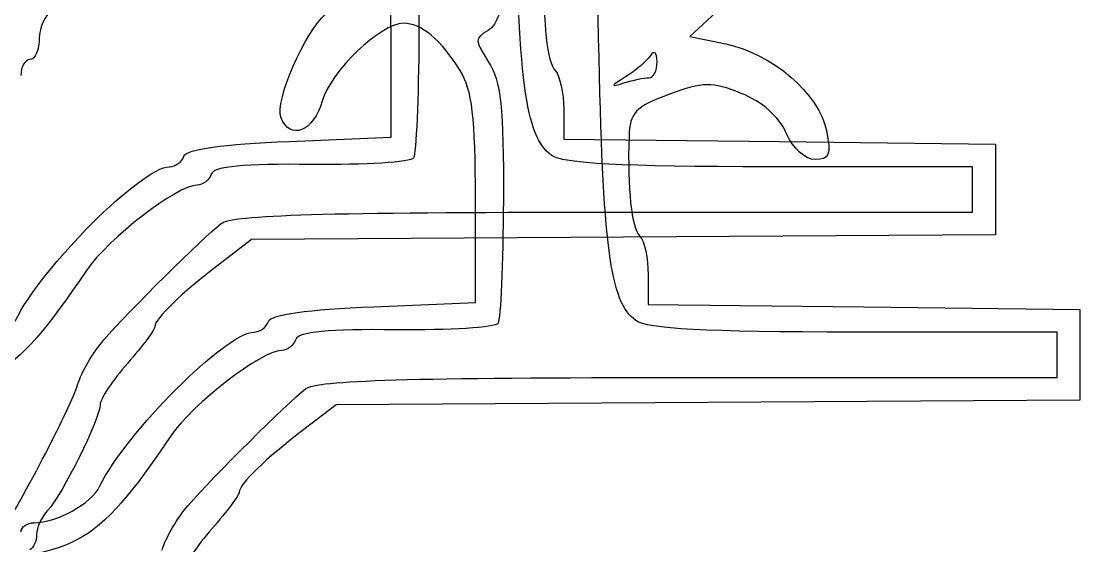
# Model space of a CAD drawing. Extents: x 0.12 to 3.39, y 0.54 to 2.4.
# Drawn here: x 0.7004 to 1.0887, y 1.6296 to 1.8221 of the extents above; entities that cross this region are included whole.
import ezdxf

# ---------------------------------------------------------------- set-up
doc = ezdxf.new("R2010")
doc.units = 0
doc.layers.get('0').update_dxf_attribs({"linetype": 'CONTINUOUS'})

msp = doc.modelspace()

# ---------------------------------------------------------------- linework, layer by layer
at = {"color": 7}
for p, q in [((0.955113, 1.825283), (0.94564, 1.816499)), ((0.83601, 1.779554), (0.83601, 1.817576)), ((0.94564, 1.816499), (0.958813, 1.813767)), ((0.930592, 1.801351), (0.930592, 1.801351)), ((0.899344, 1.789758), (0.899344, 1.778818)), ((0.798696, 1.778016), (0.83601, 1.779554)), ((0.899344, 1.778818), (0.978511, 1.777925)), ((0.978511, 1.777925), (1.057677, 1.777032)), ((1.057677, 1.777032), (1.057677, 1.760365)), ((1.049343, 1.768698), (0.97498, 1.768698)), ((1.049343, 1.760364), (1.049343, 1.768698)), ((1.049343, 1.752031), (1.049343, 1.760364)), ((1.057677, 1.760365), (1.057677, 1.743698)), ((0.866986, 1.718874), (0.866986, 1.756896)), ((0.914203, 1.752031), (1.049343, 1.752031)), ((1.057677, 1.743698), (0.921276, 1.742827)), ((0.784874, 1.741956), (0.773061, 1.732946)), ((0.921276, 1.742827), (0.784874, 1.741956)), ((0.93032, 1.729078), (0.93032, 1.718138)), ((0.829672, 1.717336), (0.866986, 1.718874)), ((0.93032, 1.718138), (1.009487, 1.717245)), ((1.009487, 1.717245), (1.088653, 1.716352)), ((1.088653, 1.716352), (1.088653, 1.699685)), ((1.080319, 1.708018), (1.005957, 1.708018)), ((1.080319, 1.699684), (1.080319, 1.708018)), ((1.080319, 1.691351), (1.080319, 1.699684)), ((1.088653, 1.699685), (1.088653, 1.683018)), ((0.945179, 1.691351), (1.080319, 1.691351)), ((0.952252, 1.682147), (0.81585, 1.681276)), ((1.088653, 1.683018), (0.952252, 1.682147)), ((0.81585, 1.681276), (0.804037, 1.672266))]:
    msp.add_line(p, q, dxfattribs=at)
for points in [[(0.912159, 1.815871), (0.911369, 1.85594), (0.909883, 1.889565), (0.908855, 1.890593)], [(0.894797, 1.772953), (0.885302, 1.779896), (0.882697, 1.799719), (0.881183, 1.876551)], [(0.840839, 1.867759), (0.845389, 1.860815), (0.846413, 1.85119), (0.846243, 1.816978)], [(0.83601, 1.817576), (0.83601, 1.847372), (0.834798, 1.857557), (0.83041, 1.864648)], [(0.871775, 1.851526), (0.878851, 1.845653), (0.878724, 1.822655), (0.871594, 1.818665)], [(0.89234, 1.840479), (0.891699, 1.821277), (0.893234, 1.807021), (0.896284, 1.803865)], [(0.717242, 1.832721), (0.711012, 1.827479), (0.706986, 1.820937), (0.706986, 1.816055)], [(0.795666, 1.786651), (0.793316, 1.792774), (0.804368, 1.818362), (0.812153, 1.824823)], [(0.840516, 1.821343), (0.832218, 1.821332), (0.813654, 1.803512), (0.810794, 1.792815)], [(0.861386, 1.803968), (0.85431, 1.815403), (0.847163, 1.821353), (0.840516, 1.821343)], [(0.871594, 1.818665), (0.866645, 1.815895), (0.866664, 1.814942), (0.871815, 1.807079)], [(0.706986, 1.816055), (0.706986, 1.811634), (0.705486, 1.808018), (0.703653, 1.808018)], [(0.846243, 1.816978), (0.846127, 1.79376), (0.845245, 1.77349), (0.844282, 1.771931)], [(0.925773, 1.712273), (0.916279, 1.719216), (0.913674, 1.739039), (0.912159, 1.815871)], [(0.958813, 1.813767), (0.975923, 1.810218), (0.992989, 1.795509), (0.995695, 1.781976)], [(0.933602, 1.807184), (0.933568, 1.810738), (0.932594, 1.811604), (0.931102, 1.809399)], [(0.703653, 1.808018), (0.70182, 1.808018), (0.700274, 1.805393), (0.700218, 1.802184)], [(0.871815, 1.807079), (0.876365, 1.800135), (0.87739, 1.79051), (0.877219, 1.756298)], [(0.931102, 1.809399), (0.929755, 1.807409), (0.925653, 1.803921), (0.921986, 1.801648)], [(0.930592, 1.801351), (0.932276, 1.801351), (0.93363, 1.803976), (0.933602, 1.807184)], [(0.866986, 1.756896), (0.866986, 1.786692), (0.865774, 1.796877), (0.861386, 1.803968)], [(0.896284, 1.803865), (0.897967, 1.802123), (0.899344, 1.795775), (0.899344, 1.789758)], [(0.921986, 1.801648), (0.9164, 1.798184), (0.91631, 1.797825), (0.921425, 1.799433)], [(0.921425, 1.799433), (0.924783, 1.800488), (0.928908, 1.801351), (0.930592, 1.801351)], [(0.964466, 1.795632), (0.953609, 1.799962), (0.950641, 1.799915), (0.937947, 1.795211)], [(0.937947, 1.795211), (0.925573, 1.790624), (0.923608, 1.788555), (0.923316, 1.779799)], [(0.980986, 1.781053), (0.978299, 1.787125), (0.972117, 1.79258), (0.964466, 1.795632)], [(0.810794, 1.792815), (0.807837, 1.78176), (0.798935, 1.778133), (0.795666, 1.786651)], [(0.923316, 1.779799), (0.922675, 1.760597), (0.92421, 1.746341), (0.92726, 1.743185)], [(0.991551, 1.771351), (0.987833, 1.771351), (0.983533, 1.7753), (0.980986, 1.781053)], [(0.995695, 1.781976), (0.997482, 1.773044), (0.996821, 1.771351), (0.991551, 1.771351)], [(0.760085, 1.772588), (0.760928, 1.775117), (0.774447, 1.777017), (0.798696, 1.778016)], [(0.754789, 1.768698), (0.756988, 1.768698), (0.759371, 1.770448), (0.760085, 1.772588)], [(0.844282, 1.771931), (0.843318, 1.770373), (0.826534, 1.769294), (0.806982, 1.769533)], [(0.97498, 1.768698), (0.91992, 1.768698), (0.899107, 1.769802), (0.894797, 1.772953)], [(0.69817, 1.712026), (0.707605, 1.731633), (0.744635, 1.768698), (0.754789, 1.768698)], [(0.806982, 1.769533), (0.782121, 1.769836), (0.771035, 1.768774), (0.77011, 1.765999)], [(0.77011, 1.765999), (0.769382, 1.763816), (0.767038, 1.762004), (0.764899, 1.76197)], [(0.764899, 1.76197), (0.757469, 1.761855), (0.73231, 1.742421), (0.724291, 1.730605)], [(0.877219, 1.756298), (0.877103, 1.73308), (0.876221, 1.71281), (0.875258, 1.711251)], [(0.773717, 1.747864), (0.777792, 1.751041), (0.811163, 1.752031), (0.914203, 1.752031)], [(0.730652, 1.705111), (0.739853, 1.715696), (0.766914, 1.74256), (0.773717, 1.747864)], [(0.92726, 1.743185), (0.928943, 1.741443), (0.93032, 1.735095), (0.93032, 1.729078)], [(0.773061, 1.732946), (0.759108, 1.722303), (0.749344, 1.712846), (0.749344, 1.709972)], [(0.724291, 1.730605), (0.696109, 1.689077), (0.689103, 1.685364), (0.638914, 1.685364)], [(0.791061, 1.711908), (0.791904, 1.714437), (0.805423, 1.716337), (0.829672, 1.717336)], [(0.749344, 1.709972), (0.749344, 1.708839), (0.744844, 1.702787), (0.739344, 1.696523)], [(0.785765, 1.708018), (0.787965, 1.708018), (0.790348, 1.709768), (0.791061, 1.711908)], [(0.837958, 1.708853), (0.813097, 1.709156), (0.802011, 1.708094), (0.801086, 1.705319)], [(0.875258, 1.711251), (0.874295, 1.709693), (0.85751, 1.708614), (0.837958, 1.708853)], [(1.005957, 1.708018), (0.950896, 1.708018), (0.930083, 1.709122), (0.925773, 1.712273)], [(0.72105, 1.688698), (0.722468, 1.693281), (0.726789, 1.700667), (0.730652, 1.705111)], [(0.729146, 1.651346), (0.738581, 1.670953), (0.775611, 1.708018), (0.785765, 1.708018)], [(0.801086, 1.705319), (0.800359, 1.703136), (0.798014, 1.701324), (0.795875, 1.70129)], [(0.795875, 1.70129), (0.788445, 1.701175), (0.763286, 1.681741), (0.755267, 1.669925)], [(0.739344, 1.696523), (0.733844, 1.690259), (0.729344, 1.683475), (0.729344, 1.681448)], [(0.804694, 1.687184), (0.808769, 1.690361), (0.842139, 1.691351), (0.945179, 1.691351)], [(0.689888, 1.628698), (0.702841, 1.650238), (0.71845, 1.680292), (0.72105, 1.688698)], [(0.761629, 1.644431), (0.77083, 1.655016), (0.79789, 1.68188), (0.804694, 1.687184)], [(0.729344, 1.681448), (0.729344, 1.676443), (0.715347, 1.648092), (0.710177, 1.642627)], [(0.755267, 1.669925), (0.727086, 1.628397), (0.72008, 1.624684), (0.66989, 1.624684)], [(0.804037, 1.672266), (0.790084, 1.661623), (0.78032, 1.652166), (0.78032, 1.649292)], [(0.705163, 1.638018), (0.713354, 1.638018), (0.726157, 1.645133), (0.729146, 1.651346)], [(0.78032, 1.649292), (0.78032, 1.648159), (0.77582, 1.642107), (0.77032, 1.635843)], [(0.710177, 1.642627), (0.707886, 1.640205), (0.706011, 1.636205), (0.706011, 1.633738)], [(0.752026, 1.628018), (0.753444, 1.632601), (0.757765, 1.639987), (0.761629, 1.644431)], [(0.70032, 1.634684), (0.70032, 1.636518), (0.702499, 1.638018), (0.705163, 1.638018)], [(0.77032, 1.635843), (0.76482, 1.629579), (0.76032, 1.622795), (0.76032, 1.620768)], [(0.706011, 1.633738), (0.706011, 1.631272), (0.704886, 1.628754), (0.703511, 1.628143)]]:
    msp.add_open_spline(points, degree=3, dxfattribs=at)

doc.saveas('drawing.dxf')
